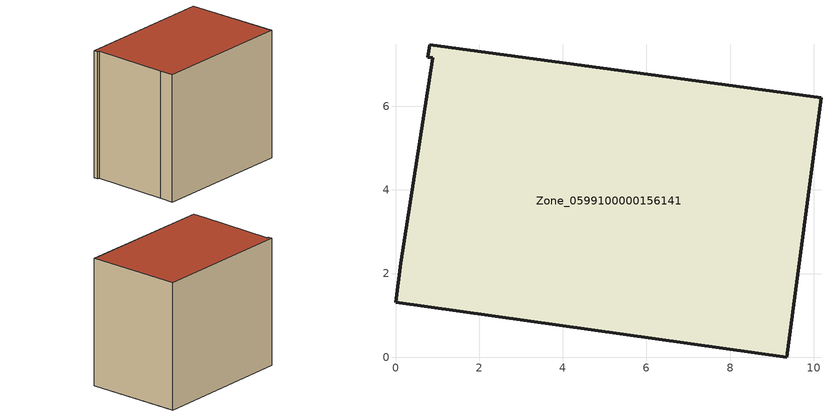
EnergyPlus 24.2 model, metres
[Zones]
Zone_0599100000156141
 floor ground (C_G): 0.77,7.17 0.81,7.47 10.17,6.2 9.35,0 0,1.31 0.12,2.25 0.89,7.16 z0
 wall outside (C_F): 0.12,2.25 0,1.31 9.35,0 10.17,6.2 0.81,7.47 0.77,7.17 0.89,7.16 0.12,2.25 z0:8.38
 roof outside (C_R): 0.81,7.47 0.77,7.17 0.89,7.16 0.12,2.25 0,1.31 9.35,0 10.17,6.2 z8.38
[BUILDING]
Pand.0599100000156141: North Axis=0; Terrain=City; Loads Convergence Tolerance Value=0.04; Temperature Convergence Tolerance Value=0.4; Solar Distribution=FullExterior; Maximum Number of Warmup Days=25; Minimum Number of Warmup Days=1
[Site:Location]
Rotterdam.The.Hague.AP_ZH_NLD Design_Conditions: Latitude=51.96; Longitude=4.45; Time Zone=1; Elevation=-4.5
[SITE:GROUNDTEMPERATURE:BUILDINGSURFACE]
18, 18, 18, 18, 18, 18, 18, 18, 18, 18, 18, 18
[MATERIAL] Thermal Absorptance=0.9; Solar Absorptance=0.7; Visible Absorptance=0.7
Name | Roughness | Thickness | Conductivity | Density | Specific Heat
G.TI.1946-1964 | MediumSmooth | 0.15 | 1 | 540 | 1210
F.TI.1946-1964 | Rough | 0.3 | 0.857143 | 1920 | 840
R.TI.1946-1964 | MediumRough | 0.2 | 0.277778 | 1500 | 1000
[CONSTRUCTION]
C_G: G.TI.1946-1964
C_F: F.TI.1946-1964
C_R: R.TI.1946-1964
[ZONE]
Zone_0599100000156141: Type=1; Multiplier=1; Ceiling Height=Autocalculate; Volume=Autocalculate; Floor Area=autocalculate; Part of Total Floor Area=Yes
[ZONEINFILTRATION:DESIGNFLOWRATE]
Infil_Zone_0599100000156141: Zone or ZoneList or Space or SpaceList=Zone_0599100000156141; Schedule=AlwaysOn; Design Flow Rate Calculation Method=Flow/Area; Flow Rate per Floor Area=0.003; Constant Term Coefficient=1; Temperature Term Coefficient=0; Velocity Term Coefficient=0; Velocity Squared Term Coefficient=0
[HVACTEMPLATE:ZONE:IDEALLOADSAIRSYSTEM]
Zone_0599100000156141: Maximum Heating Supply Air Temperature=50; Minimum Cooling Supply Air Temperature=13; Maximum Heating Supply Air Humidity Ratio=0.0156; Minimum Cooling Supply Air Humidity Ratio=0.0077; Heating Limit=NoLimit; Cooling Limit=NoLimit; Dehumidification Control Type=ConstantSensibleHeatRatio; Cooling Sensible Heat Ratio=0.7; Dehumidification Setpoint=60; Humidification Control Type=None; Humidification Setpoint=30; Outdoor Air Method=None; Outdoor Air Flow Rate per Person=0.00944; Outdoor Air Flow Rate per Zone Floor Area=0; Outdoor Air Flow Rate per Zone=0; Demand Controlled Ventilation Type=None; Outdoor Air Economizer Type=NoEconomizer; Heat Recovery Type=None; Sensible Heat Recovery Effectiveness=0.7; Latent Heat Recovery Effectiveness=0.65
[ZONECONTROL:THERMOSTAT]
ThermostatControl_Zone_0599100000156141: Zone or ZoneList=Zone_0599100000156141; Control Type Schedule=DualSetpointControlType; Control 1=Thermostat_Zone_0599100000156141; Temperature Difference Between Cutout And Setpoint=0
[THERMOSTATSETPOINT:DUALSETPOINT]
Thermostat_Zone_0599100000156141: Heating Setpoint Temperature Schedule=HeatingSetpoint_Zone_0599100000156141; Cooling Setpoint Temperature Schedule=CoolingSetpoint_Zone_0599100000156141
[SCHEDULE:COMPACT]
HeatingSetpoint_Zone_0599100000156141: Through: 12/31, For: AllDays, Until: 24:00, 21
CoolingSetpoint_Zone_0599100000156141: Through: 12/31, For: AllDays, Until: 24:00, 24
DualSetpointControlType: Through: 12/31, For: AllDays, Until: 24:00, 4
AlwaysOn: Through: 12/31, For: AllDays, Until: 24:00, 1
